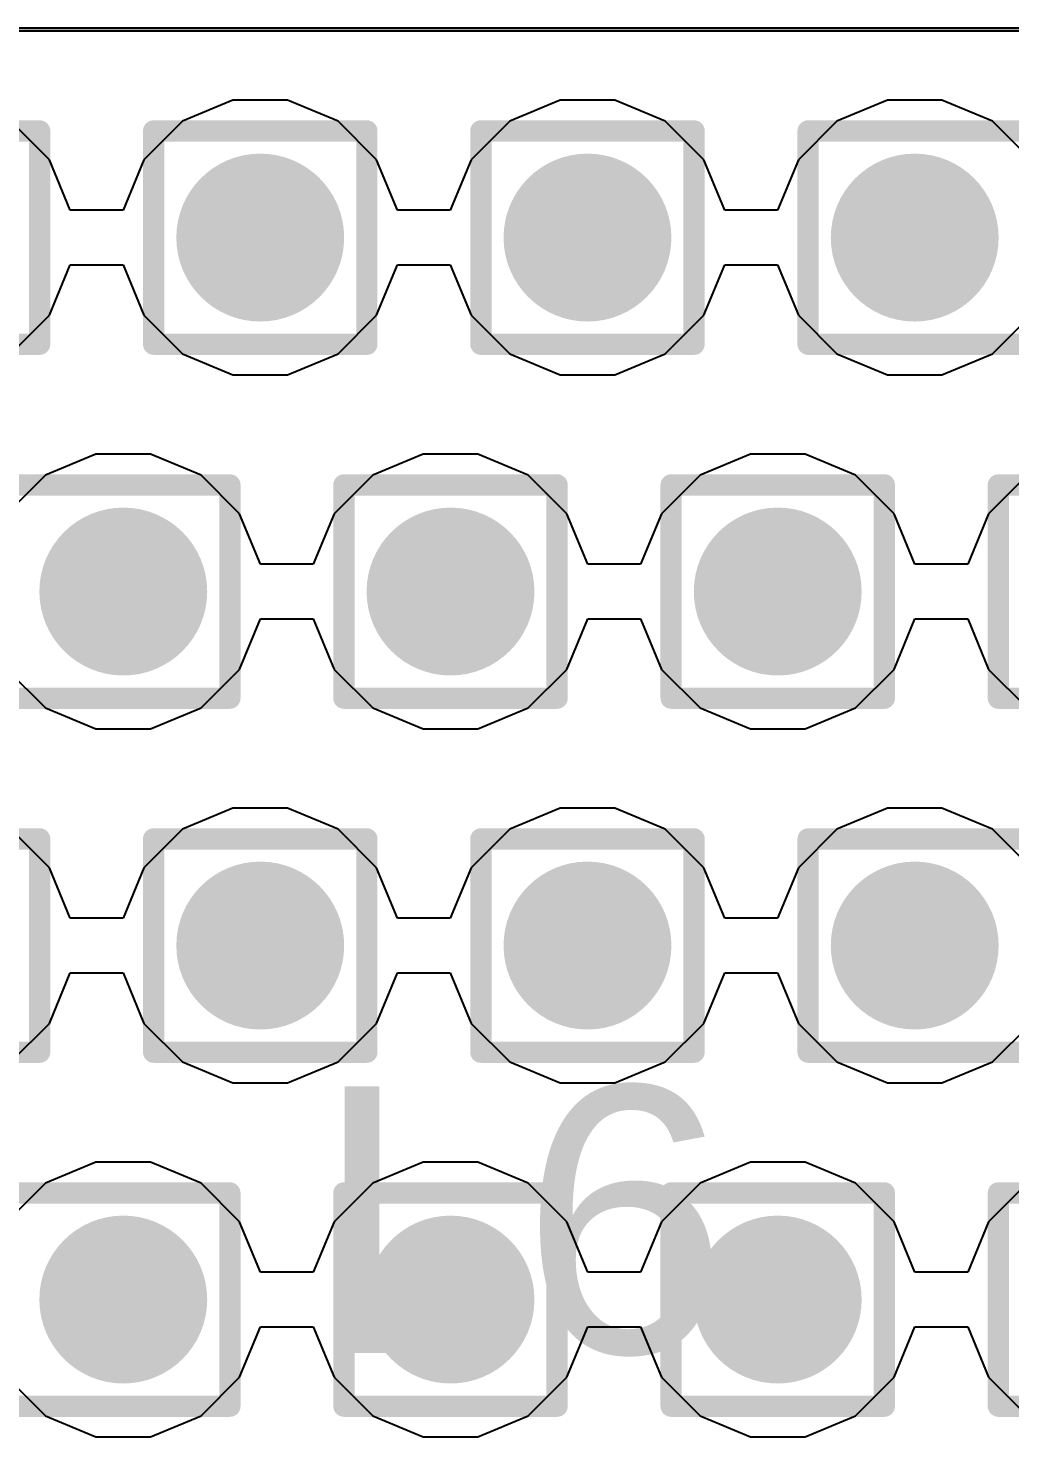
# Model space of a CAD drawing. Header units: inches. Extents: x -12 to 5355, y -7 to 5366.
# Drawn here: x 18.038 to 20.378, y 59.007 to 62.363 of the extents above; entities that cross this region are included whole.
import ezdxf

# ---------------------------------------------------------------- set-up
doc = ezdxf.new("R2010")
doc.units = ezdxf.units.IN
for name, color, linetype in [('BOTTOM LAYER', 5, 'Continuous'), ('Drill Drawing', 1, 'Continuous'), ('GROUND1', 16, 'Continuous'), ('GROUND2', 156, 'Continuous'), ('Multi-Layer', 9, 'Continuous'), ('POWER', 76, 'Continuous'), ('SIGNAL', 90, 'Continuous'), ('TOP LAYER', 1, 'Continuous'), ('Top Overlay', 2, 'Continuous'), ('Via Holes', 16, 'Continuous')]:
    doc.layers.add(name, color=color, linetype=linetype)
doc.styles.add('Arial', font='', dxfattribs={"height": 0.2})
doc.styles.get('Arial').set_extended_font_data('Arial')

# ---------------------------------------------------------------- blocks, each defined once
blk = doc.blocks.new('FR01_S4_210_DF_41')
at = {"layer": 'Multi-Layer'}
blk.add_line((15.3999, -10.4999), (-19.0246, -10.5), dxfattribs=at)

msp = doc.modelspace()

# ---------------------------------------------------------------- hatches: boundary and pattern name
at = {"layer": 'BOTTOM LAYER'}
h = msp.add_hatch(color=5, dxfattribs=at)
edge = h.paths.add_edge_path()
edge.add_arc((18.5915, 61.8642), 0.2, 0, 360)
h = msp.add_hatch(color=5, dxfattribs=at)
edge = h.paths.add_edge_path()
edge.add_arc((19.3713, 61.8642), 0.2, 0, 360)
h = msp.add_hatch(color=5, dxfattribs=at)
edge = h.paths.add_edge_path()
edge.add_arc((20.1511, 61.8642), 0.2, 0, 360)
h = msp.add_hatch(color=5, dxfattribs=at)
edge = h.paths.add_edge_path()
edge.add_arc((18.2651, 61.021), 0.2, 0, 360)
h = msp.add_hatch(color=5, dxfattribs=at)
edge = h.paths.add_edge_path()
edge.add_arc((19.0449, 61.021), 0.2, 0, 360)
h = msp.add_hatch(color=5, dxfattribs=at)
edge = h.paths.add_edge_path()
edge.add_arc((19.8247, 61.021), 0.2, 0, 360)
h = msp.add_hatch(color=5, dxfattribs=at)
edge = h.paths.add_edge_path()
edge.add_arc((18.5915, 60.1777), 0.2, 0, 360)
h = msp.add_hatch(color=5, dxfattribs=at)
edge = h.paths.add_edge_path()
edge.add_arc((19.3713, 60.1777), 0.2, 0, 360)
h = msp.add_hatch(color=5, dxfattribs=at)
edge = h.paths.add_edge_path()
edge.add_arc((20.1511, 60.1777), 0.2, 0, 360)
h = msp.add_hatch(color=5, dxfattribs=at)
edge = h.paths.add_edge_path()
edge.add_arc((18.2651, 59.3344), 0.2, 0, 360)
h = msp.add_hatch(color=5, dxfattribs=at)
edge = h.paths.add_edge_path()
edge.add_arc((19.0449, 59.3344), 0.2, 0, 360)
h = msp.add_hatch(color=5, dxfattribs=at)
edge = h.paths.add_edge_path()
edge.add_arc((19.8247, 59.3344), 0.2, 0, 360)
at = {"layer": 'GROUND1'}
h = msp.add_hatch(color=16, dxfattribs=at)
edge = h.paths.add_edge_path()
edge.add_arc((18.5915, 61.8642), 0.2, 0, 360)
h = msp.add_hatch(color=16, dxfattribs=at)
edge = h.paths.add_edge_path()
edge.add_arc((19.3713, 61.8642), 0.2, 0, 360)
h = msp.add_hatch(color=16, dxfattribs=at)
edge = h.paths.add_edge_path()
edge.add_arc((20.1511, 61.8642), 0.2, 0, 360)
h = msp.add_hatch(color=16, dxfattribs=at)
edge = h.paths.add_edge_path()
edge.add_arc((18.2651, 61.021), 0.2, 0, 360)
h = msp.add_hatch(color=16, dxfattribs=at)
edge = h.paths.add_edge_path()
edge.add_arc((19.0449, 61.021), 0.2, 0, 360)
h = msp.add_hatch(color=16, dxfattribs=at)
edge = h.paths.add_edge_path()
edge.add_arc((19.8247, 61.021), 0.2, 0, 360)
h = msp.add_hatch(color=16, dxfattribs=at)
edge = h.paths.add_edge_path()
edge.add_arc((18.5915, 60.1777), 0.2, 0, 360)
h = msp.add_hatch(color=16, dxfattribs=at)
edge = h.paths.add_edge_path()
edge.add_arc((19.3713, 60.1777), 0.2, 0, 360)
h = msp.add_hatch(color=16, dxfattribs=at)
edge = h.paths.add_edge_path()
edge.add_arc((20.1511, 60.1777), 0.2, 0, 360)
h = msp.add_hatch(color=16, dxfattribs=at)
edge = h.paths.add_edge_path()
edge.add_arc((18.2651, 59.3344), 0.2, 0, 360)
h = msp.add_hatch(color=16, dxfattribs=at)
edge = h.paths.add_edge_path()
edge.add_arc((19.0449, 59.3344), 0.2, 0, 360)
h = msp.add_hatch(color=16, dxfattribs=at)
edge = h.paths.add_edge_path()
edge.add_arc((19.8247, 59.3344), 0.2, 0, 360)
at = {"layer": 'GROUND2'}
h = msp.add_hatch(color=156, dxfattribs=at)
edge = h.paths.add_edge_path()
edge.add_arc((18.5915, 61.8642), 0.2, 0, 360)
h = msp.add_hatch(color=156, dxfattribs=at)
edge = h.paths.add_edge_path()
edge.add_arc((19.3713, 61.8642), 0.2, 0, 360)
h = msp.add_hatch(color=156, dxfattribs=at)
edge = h.paths.add_edge_path()
edge.add_arc((20.1511, 61.8642), 0.2, 0, 360)
h = msp.add_hatch(color=156, dxfattribs=at)
edge = h.paths.add_edge_path()
edge.add_arc((18.2651, 61.021), 0.2, 0, 360)
h = msp.add_hatch(color=156, dxfattribs=at)
edge = h.paths.add_edge_path()
edge.add_arc((19.0449, 61.021), 0.2, 0, 360)
h = msp.add_hatch(color=156, dxfattribs=at)
edge = h.paths.add_edge_path()
edge.add_arc((19.8247, 61.021), 0.2, 0, 360)
h = msp.add_hatch(color=156, dxfattribs=at)
edge = h.paths.add_edge_path()
edge.add_arc((18.5915, 60.1777), 0.2, 0, 360)
h = msp.add_hatch(color=156, dxfattribs=at)
edge = h.paths.add_edge_path()
edge.add_arc((19.3713, 60.1777), 0.2, 0, 360)
h = msp.add_hatch(color=156, dxfattribs=at)
edge = h.paths.add_edge_path()
edge.add_arc((20.1511, 60.1777), 0.2, 0, 360)
h = msp.add_hatch(color=156, dxfattribs=at)
edge = h.paths.add_edge_path()
edge.add_arc((18.2651, 59.3344), 0.2, 0, 360)
h = msp.add_hatch(color=156, dxfattribs=at)
edge = h.paths.add_edge_path()
edge.add_arc((19.0449, 59.3344), 0.2, 0, 360)
h = msp.add_hatch(color=156, dxfattribs=at)
edge = h.paths.add_edge_path()
edge.add_arc((19.8247, 59.3344), 0.2, 0, 360)
at = {"layer": 'POWER'}
h = msp.add_hatch(color=76, dxfattribs=at)
edge = h.paths.add_edge_path()
edge.add_arc((18.5915, 61.8642), 0.2, 0, 360)
h = msp.add_hatch(color=76, dxfattribs=at)
edge = h.paths.add_edge_path()
edge.add_arc((19.3713, 61.8642), 0.2, 0, 360)
h = msp.add_hatch(color=76, dxfattribs=at)
edge = h.paths.add_edge_path()
edge.add_arc((20.1511, 61.8642), 0.2, 0, 360)
h = msp.add_hatch(color=76, dxfattribs=at)
edge = h.paths.add_edge_path()
edge.add_arc((18.2651, 61.021), 0.2, 0, 360)
h = msp.add_hatch(color=76, dxfattribs=at)
edge = h.paths.add_edge_path()
edge.add_arc((19.0449, 61.021), 0.2, 0, 360)
h = msp.add_hatch(color=76, dxfattribs=at)
edge = h.paths.add_edge_path()
edge.add_arc((19.8247, 61.021), 0.2, 0, 360)
h = msp.add_hatch(color=76, dxfattribs=at)
edge = h.paths.add_edge_path()
edge.add_arc((18.5915, 60.1777), 0.2, 0, 360)
h = msp.add_hatch(color=76, dxfattribs=at)
edge = h.paths.add_edge_path()
edge.add_arc((19.3713, 60.1777), 0.2, 0, 360)
h = msp.add_hatch(color=76, dxfattribs=at)
edge = h.paths.add_edge_path()
edge.add_arc((20.1511, 60.1777), 0.2, 0, 360)
h = msp.add_hatch(color=76, dxfattribs=at)
edge = h.paths.add_edge_path()
edge.add_arc((18.2651, 59.3344), 0.2, 0, 360)
h = msp.add_hatch(color=76, dxfattribs=at)
edge = h.paths.add_edge_path()
edge.add_arc((19.0449, 59.3344), 0.2, 0, 360)
h = msp.add_hatch(color=76, dxfattribs=at)
edge = h.paths.add_edge_path()
edge.add_arc((19.8247, 59.3344), 0.2, 0, 360)
at = {"layer": 'SIGNAL'}
h = msp.add_hatch(color=90, dxfattribs=at)
edge = h.paths.add_edge_path()
edge.add_arc((18.5915, 61.8642), 0.2, 0, 360)
h = msp.add_hatch(color=90, dxfattribs=at)
edge = h.paths.add_edge_path()
edge.add_arc((19.3713, 61.8642), 0.2, 0, 360)
h = msp.add_hatch(color=90, dxfattribs=at)
edge = h.paths.add_edge_path()
edge.add_arc((20.1511, 61.8642), 0.2, 0, 360)
h = msp.add_hatch(color=90, dxfattribs=at)
edge = h.paths.add_edge_path()
edge.add_arc((18.2651, 61.021), 0.2, 0, 360)
h = msp.add_hatch(color=90, dxfattribs=at)
edge = h.paths.add_edge_path()
edge.add_arc((19.0449, 61.021), 0.2, 0, 360)
h = msp.add_hatch(color=90, dxfattribs=at)
edge = h.paths.add_edge_path()
edge.add_arc((19.8247, 61.021), 0.2, 0, 360)
h = msp.add_hatch(color=90, dxfattribs=at)
edge = h.paths.add_edge_path()
edge.add_arc((18.5915, 60.1777), 0.2, 0, 360)
h = msp.add_hatch(color=90, dxfattribs=at)
edge = h.paths.add_edge_path()
edge.add_arc((19.3713, 60.1777), 0.2, 0, 360)
h = msp.add_hatch(color=90, dxfattribs=at)
edge = h.paths.add_edge_path()
edge.add_arc((20.1511, 60.1777), 0.2, 0, 360)
h = msp.add_hatch(color=90, dxfattribs=at)
edge = h.paths.add_edge_path()
edge.add_arc((18.2651, 59.3344), 0.2, 0, 360)
h = msp.add_hatch(color=90, dxfattribs=at)
edge = h.paths.add_edge_path()
edge.add_arc((19.0449, 59.3344), 0.2, 0, 360)
h = msp.add_hatch(color=90, dxfattribs=at)
edge = h.paths.add_edge_path()
edge.add_arc((19.8247, 59.3344), 0.2, 0, 360)
at = {"layer": 'TOP LAYER'}
h = msp.add_hatch(color=1, dxfattribs=at)
edge = h.paths.add_edge_path()
edge.add_arc((18.5915, 61.8642), 0.2, 0, 360)
h = msp.add_hatch(color=1, dxfattribs=at)
edge = h.paths.add_edge_path()
edge.add_arc((19.3713, 61.8642), 0.2, 0, 360)
h = msp.add_hatch(color=1, dxfattribs=at)
edge = h.paths.add_edge_path()
edge.add_arc((20.1511, 61.8642), 0.2, 0, 360)
h = msp.add_hatch(color=1, dxfattribs=at)
edge = h.paths.add_edge_path()
edge.add_arc((18.2651, 61.021), 0.2, 0, 360)
h = msp.add_hatch(color=1, dxfattribs=at)
edge = h.paths.add_edge_path()
edge.add_arc((19.0449, 61.021), 0.2, 0, 360)
h = msp.add_hatch(color=1, dxfattribs=at)
edge = h.paths.add_edge_path()
edge.add_arc((19.8247, 61.021), 0.2, 0, 360)
h = msp.add_hatch(color=1, dxfattribs=at)
edge = h.paths.add_edge_path()
edge.add_arc((18.5915, 60.1777), 0.2, 0, 360)
h = msp.add_hatch(color=1, dxfattribs=at)
edge = h.paths.add_edge_path()
edge.add_arc((19.3713, 60.1777), 0.2, 0, 360)
h = msp.add_hatch(color=1, dxfattribs=at)
edge = h.paths.add_edge_path()
edge.add_arc((20.1511, 60.1777), 0.2, 0, 360)
h = msp.add_hatch(color=1, dxfattribs=at)
edge = h.paths.add_edge_path()
edge.add_arc((18.2651, 59.3344), 0.2, 0, 360)
h = msp.add_hatch(color=1, dxfattribs=at)
edge = h.paths.add_edge_path()
edge.add_arc((19.0449, 59.3344), 0.2, 0, 360)
h = msp.add_hatch(color=1, dxfattribs=at)
edge = h.paths.add_edge_path()
edge.add_arc((19.8247, 59.3344), 0.2, 0, 360)
at = {"layer": 'Via Holes'}
h = msp.add_hatch(color=7, dxfattribs=at)
edge = h.paths.add_edge_path()
edge.add_arc((18.5915, 61.8642), 0.1, 0, 360)
h = msp.add_hatch(color=7, dxfattribs=at)
edge = h.paths.add_edge_path()
edge.add_arc((19.3713, 61.8642), 0.1, 0, 360)
h = msp.add_hatch(color=7, dxfattribs=at)
edge = h.paths.add_edge_path()
edge.add_arc((20.1511, 61.8642), 0.1, 0, 360)
h = msp.add_hatch(color=7, dxfattribs=at)
edge = h.paths.add_edge_path()
edge.add_arc((18.2651, 61.021), 0.1, 0, 360)
h = msp.add_hatch(color=7, dxfattribs=at)
edge = h.paths.add_edge_path()
edge.add_arc((19.0449, 61.021), 0.1, 0, 360)
h = msp.add_hatch(color=7, dxfattribs=at)
edge = h.paths.add_edge_path()
edge.add_arc((19.8247, 61.021), 0.1, 0, 360)
h = msp.add_hatch(color=7, dxfattribs=at)
edge = h.paths.add_edge_path()
edge.add_arc((18.5915, 60.1777), 0.1, 0, 360)
h = msp.add_hatch(color=7, dxfattribs=at)
edge = h.paths.add_edge_path()
edge.add_arc((19.3713, 60.1777), 0.1, 0, 360)
h = msp.add_hatch(color=7, dxfattribs=at)
edge = h.paths.add_edge_path()
edge.add_arc((20.1511, 60.1777), 0.1, 0, 360)
h = msp.add_hatch(color=7, dxfattribs=at)
edge = h.paths.add_edge_path()
edge.add_arc((18.2651, 59.3344), 0.1, 0, 360)
h = msp.add_hatch(color=7, dxfattribs=at)
edge = h.paths.add_edge_path()
edge.add_arc((19.0449, 59.3344), 0.1, 0, 360)
h = msp.add_hatch(color=7, dxfattribs=at)
edge = h.paths.add_edge_path()
edge.add_arc((19.8247, 59.3344), 0.1, 0, 360)

# ---------------------------------------------------------------- linework, layer by layer
at = {"layer": 'BOTTOM LAYER'}
msp.add_line((0.259, 62.357), (34.8692, 62.357), dxfattribs=at)
at = {"layer": 'Drill Drawing'}
for points in [[(17.5577, 62.1182, 0.0508, 0.0508, 0), (18.0658, 62.1182, 0.0508, 0.0508, 0)], [(18.0658, 61.6102, 0.0508, 0.0508, 0), (18.0658, 62.1182, 0.0508, 0.0508, 0)], [(18.3375, 62.1182, 0.0508, 0.0508, 0), (18.8455, 62.1182, 0.0508, 0.0508, 0)], [(18.3375, 61.6102, 0.0508, 0.0508, 0), (18.3375, 62.1182, 0.0508, 0.0508, 0)], [(18.8455, 61.6102, 0.0508, 0.0508, 0), (18.8455, 62.1182, 0.0508, 0.0508, 0)], [(19.1173, 62.1182, 0.0508, 0.0508, 0), (19.6253, 62.1182, 0.0508, 0.0508, 0)], [(19.1173, 61.6102, 0.0508, 0.0508, 0), (19.1173, 62.1182, 0.0508, 0.0508, 0)], [(19.6253, 61.6102, 0.0508, 0.0508, 0), (19.6253, 62.1182, 0.0508, 0.0508, 0)], [(19.8971, 62.1182, 0.0508, 0.0508, 0), (20.4051, 62.1182, 0.0508, 0.0508, 0)], [(19.8971, 61.6102, 0.0508, 0.0508, 0), (19.8971, 62.1182, 0.0508, 0.0508, 0)], [(17.5577, 61.6102, 0.0508, 0.0508, 0), (18.0658, 61.6102, 0.0508, 0.0508, 0)], [(18.3375, 61.6102, 0.0508, 0.0508, 0), (18.8455, 61.6102, 0.0508, 0.0508, 0)], [(19.1173, 61.6102, 0.0508, 0.0508, 0), (19.6253, 61.6102, 0.0508, 0.0508, 0)], [(19.8971, 61.6102, 0.0508, 0.0508, 0), (20.4051, 61.6102, 0.0508, 0.0508, 0)], [(18.0111, 61.275, 0.0508, 0.0508, 0), (18.5191, 61.275, 0.0508, 0.0508, 0)], [(18.5191, 60.767, 0.0508, 0.0508, 0), (18.5191, 61.275, 0.0508, 0.0508, 0)], [(18.7909, 61.275, 0.0508, 0.0508, 0), (19.2989, 61.275, 0.0508, 0.0508, 0)], [(18.7909, 60.767, 0.0508, 0.0508, 0), (18.7909, 61.275, 0.0508, 0.0508, 0)], [(19.2989, 60.767, 0.0508, 0.0508, 0), (19.2989, 61.275, 0.0508, 0.0508, 0)], [(19.5707, 61.275, 0.0508, 0.0508, 0), (20.0787, 61.275, 0.0508, 0.0508, 0)], [(19.5707, 60.767, 0.0508, 0.0508, 0), (19.5707, 61.275, 0.0508, 0.0508, 0)], [(20.0787, 60.767, 0.0508, 0.0508, 0), (20.0787, 61.275, 0.0508, 0.0508, 0)], [(20.3505, 61.275, 0.0508, 0.0508, 0), (20.8585, 61.275, 0.0508, 0.0508, 0)], [(20.3505, 60.767, 0.0508, 0.0508, 0), (20.3505, 61.275, 0.0508, 0.0508, 0)], [(18.0111, 60.767, 0.0508, 0.0508, 0), (18.5191, 60.767, 0.0508, 0.0508, 0)], [(18.7909, 60.767, 0.0508, 0.0508, 0), (19.2989, 60.767, 0.0508, 0.0508, 0)], [(19.5707, 60.767, 0.0508, 0.0508, 0), (20.0787, 60.767, 0.0508, 0.0508, 0)], [(20.3505, 60.767, 0.0508, 0.0508, 0), (20.8585, 60.767, 0.0508, 0.0508, 0)], [(17.5577, 60.4317, 0.0508, 0.0508, 0), (18.0658, 60.4317, 0.0508, 0.0508, 0)], [(18.0658, 59.9237, 0.0508, 0.0508, 0), (18.0658, 60.4317, 0.0508, 0.0508, 0)], [(18.3375, 60.4317, 0.0508, 0.0508, 0), (18.8455, 60.4317, 0.0508, 0.0508, 0)], [(18.3375, 59.9237, 0.0508, 0.0508, 0), (18.3375, 60.4317, 0.0508, 0.0508, 0)], [(18.8455, 59.9237, 0.0508, 0.0508, 0), (18.8455, 60.4317, 0.0508, 0.0508, 0)], [(19.1173, 60.4317, 0.0508, 0.0508, 0), (19.6253, 60.4317, 0.0508, 0.0508, 0)], [(19.1173, 59.9237, 0.0508, 0.0508, 0), (19.1173, 60.4317, 0.0508, 0.0508, 0)], [(19.6253, 59.9237, 0.0508, 0.0508, 0), (19.6253, 60.4317, 0.0508, 0.0508, 0)], [(19.8971, 60.4317, 0.0508, 0.0508, 0), (20.4051, 60.4317, 0.0508, 0.0508, 0)], [(19.8971, 59.9237, 0.0508, 0.0508, 0), (19.8971, 60.4317, 0.0508, 0.0508, 0)], [(17.5577, 59.9237, 0.0508, 0.0508, 0), (18.0658, 59.9237, 0.0508, 0.0508, 0)], [(18.3375, 59.9237, 0.0508, 0.0508, 0), (18.8455, 59.9237, 0.0508, 0.0508, 0)], [(19.1173, 59.9237, 0.0508, 0.0508, 0), (19.6253, 59.9237, 0.0508, 0.0508, 0)], [(19.8971, 59.9237, 0.0508, 0.0508, 0), (20.4051, 59.9237, 0.0508, 0.0508, 0)], [(18.0111, 59.5884, 0.0508, 0.0508, 0), (18.5191, 59.5884, 0.0508, 0.0508, 0)], [(18.5191, 59.0804, 0.0508, 0.0508, 0), (18.5191, 59.5884, 0.0508, 0.0508, 0)], [(18.7909, 59.5884, 0.0508, 0.0508, 0), (19.2989, 59.5884, 0.0508, 0.0508, 0)], [(18.7909, 59.0804, 0.0508, 0.0508, 0), (18.7909, 59.5884, 0.0508, 0.0508, 0)], [(19.2989, 59.0804, 0.0508, 0.0508, 0), (19.2989, 59.5884, 0.0508, 0.0508, 0)], [(19.5707, 59.5884, 0.0508, 0.0508, 0), (20.0787, 59.5884, 0.0508, 0.0508, 0)], [(19.5707, 59.0804, 0.0508, 0.0508, 0), (19.5707, 59.5884, 0.0508, 0.0508, 0)], [(20.0787, 59.0804, 0.0508, 0.0508, 0), (20.0787, 59.5884, 0.0508, 0.0508, 0)], [(20.3505, 59.5884, 0.0508, 0.0508, 0), (20.8585, 59.5884, 0.0508, 0.0508, 0)], [(20.3505, 59.0804, 0.0508, 0.0508, 0), (20.3505, 59.5884, 0.0508, 0.0508, 0)], [(18.0111, 59.0804, 0.0508, 0.0508, 0), (18.5191, 59.0804, 0.0508, 0.0508, 0)], [(18.7909, 59.0804, 0.0508, 0.0508, 0), (19.2989, 59.0804, 0.0508, 0.0508, 0)], [(19.5707, 59.0804, 0.0508, 0.0508, 0), (20.0787, 59.0804, 0.0508, 0.0508, 0)], [(20.3505, 59.0804, 0.0508, 0.0508, 0), (20.8585, 59.0804, 0.0508, 0.0508, 0)]]:
    msp.add_lwpolyline(points, format="xyseb", dxfattribs=at)
for points in [[(18.053, 62.1182, 0.0254, 0.0254, 1), (18.0785, 62.1182, 0.0254, 0.0254, 1)], [(18.053, 62.1182, 0.0254, 0.0254, 1), (18.0785, 62.1182, 0.0254, 0.0254, 1)], [(18.3248, 62.1182, 0.0254, 0.0254, 1), (18.3502, 62.1182, 0.0254, 0.0254, 1)], [(18.3248, 62.1182, 0.0254, 0.0254, 1), (18.3502, 62.1182, 0.0254, 0.0254, 1)], [(18.8328, 62.1182, 0.0254, 0.0254, 1), (18.8582, 62.1182, 0.0254, 0.0254, 1)], [(18.8328, 62.1182, 0.0254, 0.0254, 1), (18.8582, 62.1182, 0.0254, 0.0254, 1)], [(19.1046, 62.1182, 0.0254, 0.0254, 1), (19.13, 62.1182, 0.0254, 0.0254, 1)], [(19.1046, 62.1182, 0.0254, 0.0254, 1), (19.13, 62.1182, 0.0254, 0.0254, 1)], [(19.6126, 62.1182, 0.0254, 0.0254, 1), (19.638, 62.1182, 0.0254, 0.0254, 1)], [(19.6126, 62.1182, 0.0254, 0.0254, 1), (19.638, 62.1182, 0.0254, 0.0254, 1)], [(19.8844, 62.1182, 0.0254, 0.0254, 1), (19.9098, 62.1182, 0.0254, 0.0254, 1)], [(19.8844, 62.1182, 0.0254, 0.0254, 1), (19.9098, 62.1182, 0.0254, 0.0254, 1)], [(18.053, 61.6102, 0.0254, 0.0254, 1), (18.0785, 61.6102, 0.0254, 0.0254, 1)], [(18.053, 61.6102, 0.0254, 0.0254, 1), (18.0785, 61.6102, 0.0254, 0.0254, 1)], [(18.3248, 61.6102, 0.0254, 0.0254, 1), (18.3502, 61.6102, 0.0254, 0.0254, 1)], [(18.3248, 61.6102, 0.0254, 0.0254, 1), (18.3502, 61.6102, 0.0254, 0.0254, 1)], [(18.8328, 61.6102, 0.0254, 0.0254, 1), (18.8582, 61.6102, 0.0254, 0.0254, 1)], [(18.8328, 61.6102, 0.0254, 0.0254, 1), (18.8582, 61.6102, 0.0254, 0.0254, 1)], [(19.1046, 61.6102, 0.0254, 0.0254, 1), (19.13, 61.6102, 0.0254, 0.0254, 1)], [(19.1046, 61.6102, 0.0254, 0.0254, 1), (19.13, 61.6102, 0.0254, 0.0254, 1)], [(19.6126, 61.6102, 0.0254, 0.0254, 1), (19.638, 61.6102, 0.0254, 0.0254, 1)], [(19.6126, 61.6102, 0.0254, 0.0254, 1), (19.638, 61.6102, 0.0254, 0.0254, 1)], [(19.8844, 61.6102, 0.0254, 0.0254, 1), (19.9098, 61.6102, 0.0254, 0.0254, 1)], [(19.8844, 61.6102, 0.0254, 0.0254, 1), (19.9098, 61.6102, 0.0254, 0.0254, 1)], [(18.5064, 61.275, 0.0254, 0.0254, 1), (18.5318, 61.275, 0.0254, 0.0254, 1)], [(18.5064, 61.275, 0.0254, 0.0254, 1), (18.5318, 61.275, 0.0254, 0.0254, 1)], [(18.7782, 61.275, 0.0254, 0.0254, 1), (18.8036, 61.275, 0.0254, 0.0254, 1)], [(18.7782, 61.275, 0.0254, 0.0254, 1), (18.8036, 61.275, 0.0254, 0.0254, 1)], [(19.2862, 61.275, 0.0254, 0.0254, 1), (19.3116, 61.275, 0.0254, 0.0254, 1)], [(19.2862, 61.275, 0.0254, 0.0254, 1), (19.3116, 61.275, 0.0254, 0.0254, 1)], [(19.558, 61.275, 0.0254, 0.0254, 1), (19.5834, 61.275, 0.0254, 0.0254, 1)], [(19.558, 61.275, 0.0254, 0.0254, 1), (19.5834, 61.275, 0.0254, 0.0254, 1)], [(20.066, 61.275, 0.0254, 0.0254, 1), (20.0914, 61.275, 0.0254, 0.0254, 1)], [(20.066, 61.275, 0.0254, 0.0254, 1), (20.0914, 61.275, 0.0254, 0.0254, 1)], [(20.3378, 61.275, 0.0254, 0.0254, 1), (20.3632, 61.275, 0.0254, 0.0254, 1)], [(20.3378, 61.275, 0.0254, 0.0254, 1), (20.3632, 61.275, 0.0254, 0.0254, 1)], [(18.5064, 60.767, 0.0254, 0.0254, 1), (18.5318, 60.767, 0.0254, 0.0254, 1)], [(18.5064, 60.767, 0.0254, 0.0254, 1), (18.5318, 60.767, 0.0254, 0.0254, 1)], [(18.7782, 60.767, 0.0254, 0.0254, 1), (18.8036, 60.767, 0.0254, 0.0254, 1)], [(18.7782, 60.767, 0.0254, 0.0254, 1), (18.8036, 60.767, 0.0254, 0.0254, 1)], [(19.2862, 60.767, 0.0254, 0.0254, 1), (19.3116, 60.767, 0.0254, 0.0254, 1)], [(19.2862, 60.767, 0.0254, 0.0254, 1), (19.3116, 60.767, 0.0254, 0.0254, 1)], [(19.558, 60.767, 0.0254, 0.0254, 1), (19.5834, 60.767, 0.0254, 0.0254, 1)], [(19.558, 60.767, 0.0254, 0.0254, 1), (19.5834, 60.767, 0.0254, 0.0254, 1)], [(20.066, 60.767, 0.0254, 0.0254, 1), (20.0914, 60.767, 0.0254, 0.0254, 1)], [(20.066, 60.767, 0.0254, 0.0254, 1), (20.0914, 60.767, 0.0254, 0.0254, 1)], [(20.3378, 60.767, 0.0254, 0.0254, 1), (20.3632, 60.767, 0.0254, 0.0254, 1)], [(20.3378, 60.767, 0.0254, 0.0254, 1), (20.3632, 60.767, 0.0254, 0.0254, 1)], [(18.053, 60.4317, 0.0254, 0.0254, 1), (18.0785, 60.4317, 0.0254, 0.0254, 1)], [(18.053, 60.4317, 0.0254, 0.0254, 1), (18.0785, 60.4317, 0.0254, 0.0254, 1)], [(18.3248, 60.4317, 0.0254, 0.0254, 1), (18.3502, 60.4317, 0.0254, 0.0254, 1)], [(18.3248, 60.4317, 0.0254, 0.0254, 1), (18.3502, 60.4317, 0.0254, 0.0254, 1)], [(18.8328, 60.4317, 0.0254, 0.0254, 1), (18.8582, 60.4317, 0.0254, 0.0254, 1)], [(18.8328, 60.4317, 0.0254, 0.0254, 1), (18.8582, 60.4317, 0.0254, 0.0254, 1)], [(19.1046, 60.4317, 0.0254, 0.0254, 1), (19.13, 60.4317, 0.0254, 0.0254, 1)], [(19.1046, 60.4317, 0.0254, 0.0254, 1), (19.13, 60.4317, 0.0254, 0.0254, 1)], [(19.6126, 60.4317, 0.0254, 0.0254, 1), (19.638, 60.4317, 0.0254, 0.0254, 1)], [(19.6126, 60.4317, 0.0254, 0.0254, 1), (19.638, 60.4317, 0.0254, 0.0254, 1)], [(19.8844, 60.4317, 0.0254, 0.0254, 1), (19.9098, 60.4317, 0.0254, 0.0254, 1)], [(19.8844, 60.4317, 0.0254, 0.0254, 1), (19.9098, 60.4317, 0.0254, 0.0254, 1)], [(18.053, 59.9237, 0.0254, 0.0254, 1), (18.0785, 59.9237, 0.0254, 0.0254, 1)], [(18.053, 59.9237, 0.0254, 0.0254, 1), (18.0785, 59.9237, 0.0254, 0.0254, 1)], [(18.3248, 59.9237, 0.0254, 0.0254, 1), (18.3502, 59.9237, 0.0254, 0.0254, 1)], [(18.3248, 59.9237, 0.0254, 0.0254, 1), (18.3502, 59.9237, 0.0254, 0.0254, 1)], [(18.8328, 59.9237, 0.0254, 0.0254, 1), (18.8582, 59.9237, 0.0254, 0.0254, 1)], [(18.8328, 59.9237, 0.0254, 0.0254, 1), (18.8582, 59.9237, 0.0254, 0.0254, 1)], [(19.1046, 59.9237, 0.0254, 0.0254, 1), (19.13, 59.9237, 0.0254, 0.0254, 1)], [(19.1046, 59.9237, 0.0254, 0.0254, 1), (19.13, 59.9237, 0.0254, 0.0254, 1)], [(19.6126, 59.9237, 0.0254, 0.0254, 1), (19.638, 59.9237, 0.0254, 0.0254, 1)], [(19.6126, 59.9237, 0.0254, 0.0254, 1), (19.638, 59.9237, 0.0254, 0.0254, 1)], [(19.8844, 59.9237, 0.0254, 0.0254, 1), (19.9098, 59.9237, 0.0254, 0.0254, 1)], [(19.8844, 59.9237, 0.0254, 0.0254, 1), (19.9098, 59.9237, 0.0254, 0.0254, 1)], [(18.5064, 59.5884, 0.0254, 0.0254, 1), (18.5318, 59.5884, 0.0254, 0.0254, 1)], [(18.5064, 59.5884, 0.0254, 0.0254, 1), (18.5318, 59.5884, 0.0254, 0.0254, 1)], [(18.7782, 59.5884, 0.0254, 0.0254, 1), (18.8036, 59.5884, 0.0254, 0.0254, 1)], [(18.7782, 59.5884, 0.0254, 0.0254, 1), (18.8036, 59.5884, 0.0254, 0.0254, 1)], [(19.2862, 59.5884, 0.0254, 0.0254, 1), (19.3116, 59.5884, 0.0254, 0.0254, 1)], [(19.2862, 59.5884, 0.0254, 0.0254, 1), (19.3116, 59.5884, 0.0254, 0.0254, 1)], [(19.558, 59.5884, 0.0254, 0.0254, 1), (19.5834, 59.5884, 0.0254, 0.0254, 1)], [(19.558, 59.5884, 0.0254, 0.0254, 1), (19.5834, 59.5884, 0.0254, 0.0254, 1)], [(20.066, 59.5884, 0.0254, 0.0254, 1), (20.0914, 59.5884, 0.0254, 0.0254, 1)], [(20.066, 59.5884, 0.0254, 0.0254, 1), (20.0914, 59.5884, 0.0254, 0.0254, 1)], [(20.3378, 59.5884, 0.0254, 0.0254, 1), (20.3632, 59.5884, 0.0254, 0.0254, 1)], [(20.3378, 59.5884, 0.0254, 0.0254, 1), (20.3632, 59.5884, 0.0254, 0.0254, 1)], [(18.5064, 59.0804, 0.0254, 0.0254, 1), (18.5318, 59.0804, 0.0254, 0.0254, 1)], [(18.5064, 59.0804, 0.0254, 0.0254, 1), (18.5318, 59.0804, 0.0254, 0.0254, 1)], [(18.7782, 59.0804, 0.0254, 0.0254, 1), (18.8036, 59.0804, 0.0254, 0.0254, 1)], [(18.7782, 59.0804, 0.0254, 0.0254, 1), (18.8036, 59.0804, 0.0254, 0.0254, 1)], [(19.2862, 59.0804, 0.0254, 0.0254, 1), (19.3116, 59.0804, 0.0254, 0.0254, 1)], [(19.2862, 59.0804, 0.0254, 0.0254, 1), (19.3116, 59.0804, 0.0254, 0.0254, 1)], [(19.558, 59.0804, 0.0254, 0.0254, 1), (19.5834, 59.0804, 0.0254, 0.0254, 1)], [(19.558, 59.0804, 0.0254, 0.0254, 1), (19.5834, 59.0804, 0.0254, 0.0254, 1)], [(20.066, 59.0804, 0.0254, 0.0254, 1), (20.0914, 59.0804, 0.0254, 0.0254, 1)], [(20.066, 59.0804, 0.0254, 0.0254, 1), (20.0914, 59.0804, 0.0254, 0.0254, 1)], [(20.3378, 59.0804, 0.0254, 0.0254, 1), (20.3632, 59.0804, 0.0254, 0.0254, 1)], [(20.3378, 59.0804, 0.0254, 0.0254, 1), (20.3632, 59.0804, 0.0254, 0.0254, 1)]]:
    msp.add_lwpolyline(points, format="xyseb", close=True, dxfattribs=at)
at = {"layer": 'GROUND1'}
msp.add_line((0.259, 62.357), (34.8692, 62.357), dxfattribs=at)
at = {"layer": 'GROUND2'}
msp.add_line((0.259, 62.357), (34.8692, 62.357), dxfattribs=at)
at = {"layer": 'POWER'}
for p, q in [((15.367, 62.363), (34.6169, 62.3631)), ((18.5265, 62.1912), (18.4063, 62.1414)), ((18.6566, 62.1912), (18.5265, 62.1912)), ((18.7768, 62.1414), (18.6566, 62.1912)), ((19.3063, 62.1912), (19.1861, 62.1414)), ((19.4364, 62.1912), (19.3063, 62.1912)), ((19.5565, 62.1414), (19.4364, 62.1912)), ((20.086, 62.1912), (19.9659, 62.1414)), ((20.2161, 62.1912), (20.086, 62.1912)), ((20.3363, 62.1414), (20.2161, 62.1912)), ((18.089, 62.0495), (17.997, 62.1414)), ((18.4063, 62.1414), (18.3143, 62.0495)), ((18.8687, 62.0495), (18.7768, 62.1414)), ((19.1861, 62.1414), (19.0941, 62.0495)), ((19.6485, 62.0495), (19.5565, 62.1414)), ((19.9659, 62.1414), (19.8739, 62.0495)), ((20.4283, 62.0495), (20.3363, 62.1414)), ((18.1387, 61.9293), (18.089, 62.0495)), ((18.3143, 62.0495), (18.2645, 61.9293)), ((18.9185, 61.9293), (18.8687, 62.0495)), ((19.0941, 62.0495), (19.0443, 61.9293)), ((19.6983, 61.9293), (19.6485, 62.0495)), ((19.8739, 62.0495), (19.8241, 61.9293)), ((18.2645, 61.9293), (18.1387, 61.9293)), ((19.0443, 61.9293), (18.9185, 61.9293)), ((19.8241, 61.9293), (19.6983, 61.9293)), ((18.089, 61.679), (18.1387, 61.7992)), ((18.1387, 61.7992), (18.2645, 61.7992)), ((18.2645, 61.7992), (18.3143, 61.679)), ((18.8687, 61.679), (18.9185, 61.7992)), ((18.9185, 61.7992), (19.0443, 61.7992)), ((19.0443, 61.7992), (19.0941, 61.679)), ((19.6485, 61.679), (19.6983, 61.7992)), ((19.6983, 61.7992), (19.8241, 61.7992)), ((19.8241, 61.7992), (19.8739, 61.679)), ((17.997, 61.587), (18.089, 61.679)), ((18.3143, 61.679), (18.4063, 61.587)), ((18.7768, 61.587), (18.8687, 61.679)), ((19.0941, 61.679), (19.1861, 61.587)), ((19.5565, 61.587), (19.6485, 61.679)), ((19.8739, 61.679), (19.9659, 61.587)), ((20.3363, 61.587), (20.4283, 61.679)), ((18.4063, 61.587), (18.5265, 61.5372)), ((18.6566, 61.5372), (18.7768, 61.587)), ((19.1861, 61.587), (19.3063, 61.5372)), ((19.4364, 61.5372), (19.5565, 61.587)), ((19.9659, 61.587), (20.086, 61.5372)), ((20.2161, 61.5372), (20.3363, 61.587)), ((18.5265, 61.5372), (18.6566, 61.5372)), ((19.3063, 61.5372), (19.4364, 61.5372)), ((20.086, 61.5372), (20.2161, 61.5372)), ((18.2001, 61.348), (18.0799, 61.2982)), ((18.3302, 61.348), (18.2001, 61.348)), ((18.4504, 61.2982), (18.3302, 61.348)), ((18.9799, 61.348), (18.8597, 61.2982)), ((19.11, 61.348), (18.9799, 61.348)), ((19.2301, 61.2982), (19.11, 61.348)), ((19.7597, 61.348), (19.6395, 61.2982)), ((19.8897, 61.348), (19.7597, 61.348)), ((20.0099, 61.2982), (19.8897, 61.348)), ((18.0799, 61.2982), (17.9879, 61.2062)), ((18.5424, 61.2062), (18.4504, 61.2982)), ((18.8597, 61.2982), (18.7677, 61.2062)), ((19.3221, 61.2062), (19.2301, 61.2982)), ((19.6395, 61.2982), (19.5475, 61.2062)), ((20.1019, 61.2062), (20.0099, 61.2982)), ((20.4193, 61.2982), (20.3273, 61.2062)), ((18.5921, 61.086), (18.5424, 61.2062)), ((18.7677, 61.2062), (18.7179, 61.086)), ((19.3719, 61.086), (19.3221, 61.2062)), ((19.5475, 61.2062), (19.4977, 61.086)), ((20.1517, 61.086), (20.1019, 61.2062)), ((20.3273, 61.2062), (20.2775, 61.086)), ((18.7179, 61.086), (18.5921, 61.086)), ((19.4977, 61.086), (19.3719, 61.086)), ((20.2775, 61.086), (20.1517, 61.086)), ((18.5424, 60.8357), (18.5921, 60.9559)), ((18.5921, 60.9559), (18.7179, 60.9559)), ((18.7179, 60.9559), (18.7677, 60.8357)), ((19.3221, 60.8357), (19.3719, 60.9559)), ((19.3719, 60.9559), (19.4977, 60.9559)), ((19.4977, 60.9559), (19.5475, 60.8357)), ((20.1019, 60.8357), (20.1517, 60.9559)), ((20.1517, 60.9559), (20.2775, 60.9559)), ((20.2775, 60.9559), (20.3273, 60.8357)), ((17.9879, 60.8357), (18.0799, 60.7437)), ((18.4504, 60.7437), (18.5424, 60.8357)), ((18.7677, 60.8357), (18.8597, 60.7437)), ((19.2301, 60.7437), (19.3221, 60.8357)), ((19.5475, 60.8357), (19.6395, 60.7437)), ((20.0099, 60.7437), (20.1019, 60.8357)), ((20.3273, 60.8357), (20.4193, 60.7437)), ((18.0799, 60.7437), (18.2001, 60.694)), ((18.3302, 60.694), (18.4504, 60.7437)), ((18.8597, 60.7437), (18.9799, 60.694)), ((19.11, 60.694), (19.2301, 60.7437)), ((19.6395, 60.7437), (19.7597, 60.694)), ((19.8897, 60.694), (20.0099, 60.7437)), ((18.2001, 60.694), (18.3302, 60.694)), ((18.9799, 60.694), (19.11, 60.694)), ((19.7597, 60.694), (19.8897, 60.694)), ((18.5265, 60.5047), (18.4063, 60.4549)), ((18.6566, 60.5047), (18.5265, 60.5047)), ((18.7768, 60.4549), (18.6566, 60.5047)), ((19.3063, 60.5047), (19.1861, 60.4549)), ((19.4364, 60.5047), (19.3063, 60.5047)), ((19.5565, 60.4549), (19.4364, 60.5047)), ((20.086, 60.5047), (19.9659, 60.4549)), ((20.2161, 60.5047), (20.086, 60.5047)), ((20.3363, 60.4549), (20.2161, 60.5047)), ((18.089, 60.3629), (17.997, 60.4549)), ((18.4063, 60.4549), (18.3143, 60.3629)), ((18.8687, 60.3629), (18.7768, 60.4549)), ((19.1861, 60.4549), (19.0941, 60.3629)), ((19.6485, 60.3629), (19.5565, 60.4549)), ((19.9659, 60.4549), (19.8739, 60.3629)), ((20.4283, 60.3629), (20.3363, 60.4549)), ((18.1387, 60.2427), (18.089, 60.3629)), ((18.3143, 60.3629), (18.2645, 60.2427)), ((18.9185, 60.2427), (18.8687, 60.3629)), ((19.0941, 60.3629), (19.0443, 60.2427)), ((19.6983, 60.2427), (19.6485, 60.3629)), ((19.8739, 60.3629), (19.8241, 60.2427)), ((18.2645, 60.2427), (18.1387, 60.2427)), ((19.0443, 60.2427), (18.9185, 60.2427)), ((19.8241, 60.2427), (19.6983, 60.2427)), ((18.089, 59.9924), (18.1387, 60.1126)), ((18.1387, 60.1126), (18.2645, 60.1126)), ((18.2645, 60.1126), (18.3143, 59.9924)), ((18.8687, 59.9924), (18.9185, 60.1126)), ((18.9185, 60.1126), (19.0443, 60.1126)), ((19.0443, 60.1126), (19.0941, 59.9924)), ((19.6485, 59.9924), (19.6983, 60.1126)), ((19.6983, 60.1126), (19.8241, 60.1126)), ((19.8241, 60.1126), (19.8739, 59.9924)), ((17.997, 59.9005), (18.089, 59.9924)), ((18.3143, 59.9924), (18.4063, 59.9005)), ((18.7768, 59.9005), (18.8687, 59.9924)), ((19.0941, 59.9924), (19.1861, 59.9005)), ((19.5565, 59.9005), (19.6485, 59.9924)), ((19.8739, 59.9924), (19.9659, 59.9005)), ((20.3363, 59.9005), (20.4283, 59.9924)), ((18.4063, 59.9005), (18.5265, 59.8507)), ((18.6566, 59.8507), (18.7768, 59.9005)), ((19.1861, 59.9005), (19.3063, 59.8507)), ((19.4364, 59.8507), (19.5565, 59.9005)), ((19.9659, 59.9005), (20.086, 59.8507)), ((20.2161, 59.8507), (20.3363, 59.9005)), ((18.5265, 59.8507), (18.6566, 59.8507)), ((19.3063, 59.8507), (19.4364, 59.8507)), ((20.086, 59.8507), (20.2161, 59.8507)), ((18.2001, 59.6614), (18.0799, 59.6116)), ((18.3302, 59.6614), (18.2001, 59.6614)), ((18.4504, 59.6116), (18.3302, 59.6614)), ((18.9799, 59.6614), (18.8597, 59.6116)), ((19.11, 59.6614), (18.9799, 59.6614)), ((19.2301, 59.6116), (19.11, 59.6614)), ((19.7597, 59.6614), (19.6395, 59.6116)), ((19.8897, 59.6614), (19.7597, 59.6614)), ((20.0099, 59.6116), (19.8897, 59.6614)), ((18.0799, 59.6116), (17.9879, 59.5196)), ((18.5424, 59.5196), (18.4504, 59.6116)), ((18.8597, 59.6116), (18.7677, 59.5196)), ((19.3221, 59.5196), (19.2301, 59.6116)), ((19.6395, 59.6116), (19.5475, 59.5196)), ((20.1019, 59.5196), (20.0099, 59.6116)), ((20.4193, 59.6116), (20.3273, 59.5196)), ((18.5921, 59.3994), (18.5424, 59.5196)), ((18.7677, 59.5196), (18.7179, 59.3994)), ((19.3719, 59.3994), (19.3221, 59.5196)), ((19.5475, 59.5196), (19.4977, 59.3994)), ((20.1517, 59.3994), (20.1019, 59.5196)), ((20.3273, 59.5196), (20.2775, 59.3994)), ((18.7179, 59.3994), (18.5921, 59.3994)), ((19.4977, 59.3994), (19.3719, 59.3994)), ((20.2775, 59.3994), (20.1517, 59.3994)), ((18.5424, 59.1492), (18.5921, 59.2694)), ((18.5921, 59.2694), (18.7179, 59.2694)), ((18.7179, 59.2694), (18.7677, 59.1492)), ((19.3221, 59.1492), (19.3719, 59.2694)), ((19.3719, 59.2694), (19.4977, 59.2694)), ((19.4977, 59.2694), (19.5475, 59.1492)), ((20.1019, 59.1492), (20.1517, 59.2694)), ((20.1517, 59.2694), (20.2775, 59.2694)), ((20.2775, 59.2694), (20.3273, 59.1492)), ((17.9879, 59.1492), (18.0799, 59.0572)), ((18.4504, 59.0572), (18.5424, 59.1492)), ((18.7677, 59.1492), (18.8597, 59.0572)), ((19.2301, 59.0572), (19.3221, 59.1492)), ((19.5475, 59.1492), (19.6395, 59.0572)), ((20.0099, 59.0572), (20.1019, 59.1492)), ((20.3273, 59.1492), (20.4193, 59.0572)), ((18.0799, 59.0572), (18.2001, 59.0074)), ((18.3302, 59.0074), (18.4504, 59.0572)), ((18.8597, 59.0572), (18.9799, 59.0074)), ((19.11, 59.0074), (19.2301, 59.0572)), ((19.6395, 59.0572), (19.7597, 59.0074)), ((19.8897, 59.0074), (20.0099, 59.0572)), ((18.2001, 59.0074), (18.3302, 59.0074)), ((18.9799, 59.0074), (19.11, 59.0074)), ((19.7597, 59.0074), (19.8897, 59.0074))]:
    msp.add_line(p, q, dxfattribs=at)
at = {"layer": 'SIGNAL'}
msp.add_line((0.259, 62.357), (34.8692, 62.357), dxfattribs=at)
at = {"layer": 'TOP LAYER'}
msp.add_line((0.259, 62.357), (33.7309, 62.357), dxfattribs=at)

# ---------------------------------------------------------------- block references
msp.add_blockref('FR01_S4_210_DF_41', (19.217, 72.863))

# ---------------------------------------------------------------- texts
at = {"layer": 'Top Overlay', "style": 'Arial'}
msp.add_text('L6', height=0.635, dxfattribs=at).set_placement((18.7198, 59.2074))

doc.saveas('drawing.dxf')
